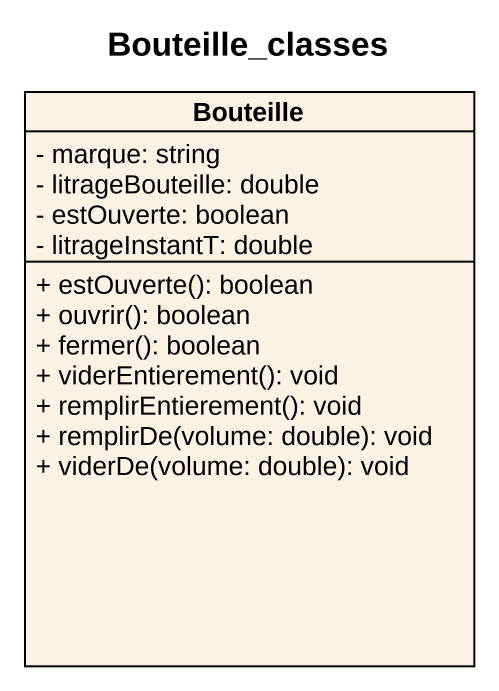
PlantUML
@startuml
title Bouteille_classes
hide circle
hide empty members
skinparam classAttributeIconSize 0
class Bouteille {
  - marque: string
  - litrageBouteille: double
  - estOuverte: boolean
  - litrageInstantT: double
  + estOuverte(): boolean
  + ouvrir(): boolean
  + fermer(): boolean
  + viderEntierement(): void
  + remplirEntierement(): void
  + remplirDe(volume: double): void
  + viderDe(volume: double): void
}
@enduml
